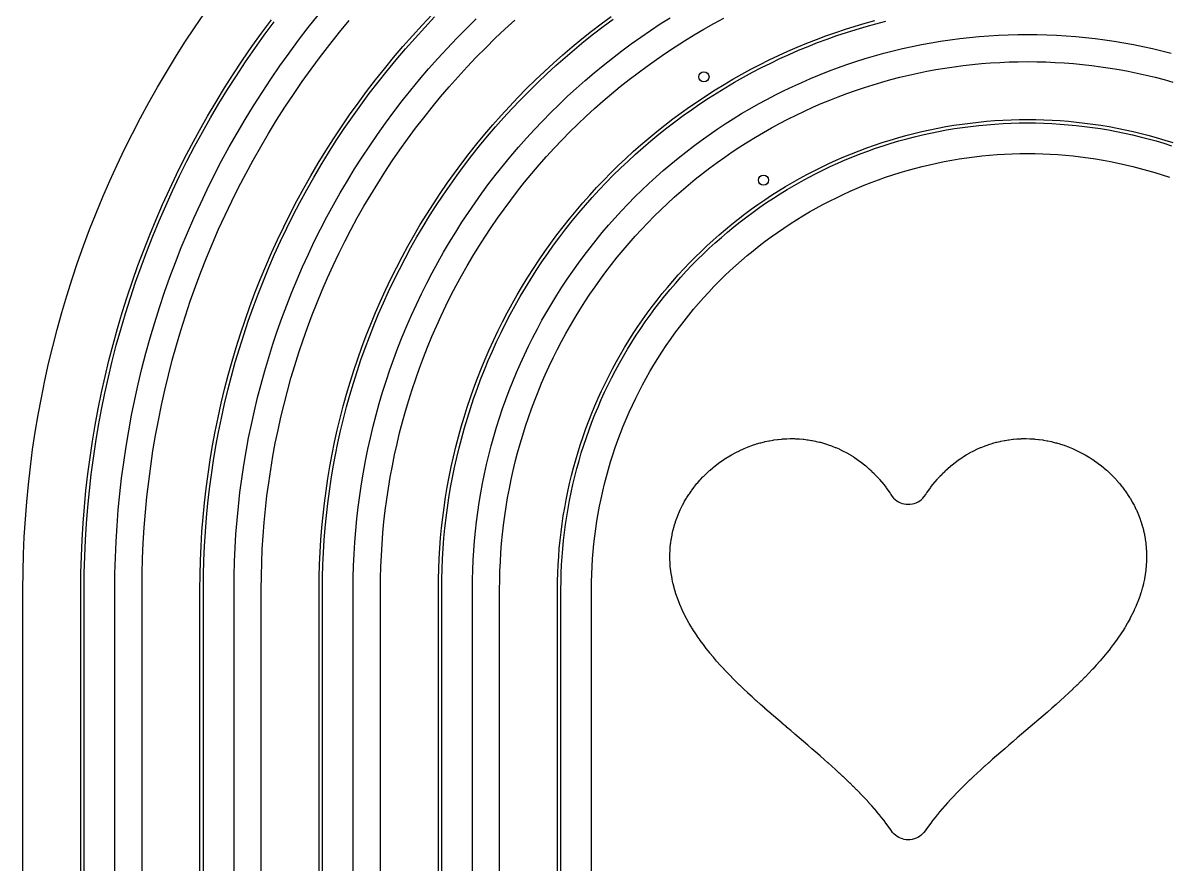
# Model space of a CAD drawing. Header units: metres. Extents: x 9 to 1211, y 9 to 2781.
# Drawn here: x 9 to 345, y 2405.3 to 2652.4 of the extents above; entities that cross this region are included whole.
import ezdxf

# ---------------------------------------------------------------- set-up
doc = ezdxf.new("R2010")
doc.units = ezdxf.units.M
for name, color, linetype in [('ACIKLIK', 5, 'Continuous'), ('ASKI_DELIK', 6, 'Continuous'), ('CAM_SABLON', 4, 'Continuous'), ('DIS_KENAR_V91_Z3', 1, 'Continuous'), ('LAMBA_T4_Z4', 3, 'Continuous')]:
    doc.layers.add(name, color=color, linetype=linetype)

msp = doc.modelspace()

# ---------------------------------------------------------------- linework, layer by layer
at = {"layer": 'ACIKLIK'}
for points in [[(36, 1696.12), (36, 2485.88), (36, 2485.88), (36.04, 2490.68), (36.16, 2495.35), (36.37, 2500.03), (36.65, 2504.69), (37.02, 2509.36), (37.47, 2514.01), (38, 2518.66), (38.61, 2523.3), (39.3, 2527.92), (40.07, 2532.54), (40.92, 2537.14), (41.86, 2541.72), (42.87, 2546.29), (43.96, 2550.83), (45.13, 2555.36), (46.38, 2559.87), (47.71, 2564.36), (49.12, 2568.82), (50.6, 2573.25), (52.16, 2577.66), (53.8, 2582.04), (55.52, 2586.39), (57.31, 2590.72), (59.17, 2595.01), (61.11, 2599.26), (63.12, 2603.48), (65.21, 2607.67), (67.37, 2611.82), (69.6, 2615.93), (71.91, 2620), (74.28, 2624.03), (76.72, 2628.02), (79.24, 2631.96), (81.82, 2635.86), (84.47, 2639.72), (87.18, 2643.53), (89.97, 2647.29), (92.81, 2651), (95.73, 2654.66)], [(71, 1696.12), (71, 2485.88), (71, 2485.88), (71.04, 2490.07), (71.14, 2494.13), (71.32, 2498.19), (71.57, 2502.25), (71.89, 2506.31), (72.28, 2510.36), (72.74, 2514.4), (73.27, 2518.43), (73.87, 2522.45), (74.54, 2526.46), (75.28, 2530.46), (76.09, 2534.44), (76.97, 2538.41), (77.92, 2542.37), (78.94, 2546.3), (80.03, 2550.22), (81.18, 2554.12), (82.4, 2558), (83.7, 2561.86), (85.05, 2565.69), (86.48, 2569.5), (87.97, 2573.28), (89.52, 2577.04), (91.14, 2580.77), (92.83, 2584.47), (94.58, 2588.14), (96.4, 2591.78), (98.27, 2595.39), (100.21, 2598.96), (102.22, 2602.5), (104.28, 2606), (106.41, 2609.47), (108.59, 2612.9), (110.84, 2616.29), (113.14, 2619.64), (115.5, 2622.95), (117.92, 2626.22), (120.39, 2629.45), (122.93, 2632.63), (125.51, 2635.77), (128.15, 2638.86), (130.85, 2641.91), (133.6, 2644.9), (136.39, 2647.85), (139.24, 2650.76), (142.15, 2653.61)], [(106, 1696.12), (106, 2485.88), (106, 2485.88), (106.03, 2489.46), (106.12, 2492.91), (106.27, 2496.36), (106.48, 2499.81), (106.75, 2503.26), (107.09, 2506.7), (107.48, 2510.13), (107.93, 2513.56), (108.44, 2516.97), (109.01, 2520.38), (109.64, 2523.78), (110.33, 2527.17), (111.08, 2530.54), (111.88, 2533.9), (112.75, 2537.25), (113.67, 2540.58), (114.65, 2543.89), (115.69, 2547.19), (116.79, 2550.46), (117.94, 2553.72), (119.15, 2556.96), (120.42, 2560.17), (121.74, 2563.36), (123.12, 2566.53), (124.55, 2569.68), (126.04, 2572.8), (127.58, 2575.89), (129.18, 2578.95), (130.83, 2581.99), (132.53, 2585), (134.28, 2587.98), (136.09, 2590.92), (137.94, 2593.84), (139.85, 2596.72), (141.81, 2599.57), (143.82, 2602.38), (145.87, 2605.16), (147.97, 2607.9), (150.13, 2610.6), (152.32, 2613.27), (154.57, 2615.9), (156.86, 2618.49), (159.19, 2621.03), (161.57, 2623.54), (163.99, 2626.01), (166.46, 2628.43), (168.97, 2630.81), (171.51, 2633.14), (174.1, 2635.43), (176.73, 2637.68), (179.4, 2639.87), (182.1, 2642.03), (184.84, 2644.13), (187.62, 2646.18), (190.43, 2648.19), (193.28, 2650.15), (196.16, 2652.06), (199.08, 2653.91)], [(141, 1696.12), (141, 2485.88), (141, 2485.88), (141.03, 2488.84), (141.1, 2491.69), (141.22, 2494.53), (141.4, 2497.37), (141.62, 2500.21), (141.89, 2503.04), (142.22, 2505.86), (142.59, 2508.69), (143.01, 2511.5), (143.48, 2514.3), (144, 2517.1), (144.56, 2519.89), (145.18, 2522.67), (145.84, 2525.43), (146.56, 2528.19), (147.32, 2530.93), (148.12, 2533.66), (148.98, 2536.37), (149.88, 2539.07), (150.83, 2541.75), (151.83, 2544.41), (152.87, 2547.06), (153.96, 2549.69), (155.09, 2552.3), (156.27, 2554.89), (157.5, 2557.45), (158.77, 2560), (160.08, 2562.52), (161.44, 2565.02), (162.84, 2567.5), (164.28, 2569.95), (165.77, 2572.38), (167.3, 2574.78), (168.87, 2577.15), (170.48, 2579.49), (172.13, 2581.81), (173.82, 2584.1), (175.56, 2586.35), (177.33, 2588.58), (179.14, 2590.77), (180.98, 2592.94), (182.87, 2595.07), (184.79, 2597.17), (186.75, 2599.23), (188.74, 2601.26), (190.77, 2603.25), (192.83, 2605.21), (194.93, 2607.13), (197.06, 2609.02), (199.23, 2610.86), (201.42, 2612.67), (203.65, 2614.44), (205.9, 2616.18), (208.19, 2617.87), (210.51, 2619.52), (212.85, 2621.13), (215.22, 2622.7), (217.62, 2624.23), (220.05, 2625.72), (222.5, 2627.16), (224.98, 2628.56), (227.48, 2629.92), (230, 2631.23), (232.55, 2632.5), (235.11, 2633.73), (237.7, 2634.91), (240.31, 2636.04), (242.94, 2637.13), (245.59, 2638.17), (248.25, 2639.17), (250.93, 2640.12), (253.63, 2641.02), (256.34, 2641.88), (259.07, 2642.68), (261.81, 2643.44), (264.57, 2644.16), (267.33, 2644.82), (270.11, 2645.44), (272.9, 2646), (275.7, 2646.52), (278.5, 2646.99), (281.31, 2647.41), (284.14, 2647.78), (286.96, 2648.11), (289.79, 2648.38), (292.63, 2648.6), (295.47, 2648.78), (298.31, 2648.9), (301.16, 2648.97), (304, 2649), (306.84, 2648.97), (309.69, 2648.9), (312.53, 2648.78), (315.37, 2648.6), (318.21, 2648.38), (321.04, 2648.11), (323.86, 2647.78), (326.69, 2647.41), (329.5, 2646.99), (332.3, 2646.52), (335.1, 2646), (337.89, 2645.44), (340.67, 2644.82), (343.43, 2644.16), (346.19, 2643.44)], [(176, 1696.12), (176, 2485.88), (176, 2485.88), (176.02, 2488.23), (176.08, 2490.47), (176.18, 2492.7), (176.31, 2494.93), (176.49, 2497.16), (176.7, 2499.38), (176.96, 2501.6), (177.25, 2503.81), (177.58, 2506.02), (177.95, 2508.23), (178.35, 2510.42), (178.8, 2512.61), (179.28, 2514.79), (179.8, 2516.97), (180.36, 2519.13), (180.96, 2521.28), (181.59, 2523.42), (182.27, 2525.55), (182.97, 2527.67), (183.72, 2529.78), (184.5, 2531.87), (185.32, 2533.95), (186.18, 2536.01), (187.07, 2538.06), (187.99, 2540.09), (188.96, 2542.11), (189.95, 2544.11), (190.98, 2546.09), (192.05, 2548.06), (193.15, 2550), (194.28, 2551.92), (195.45, 2553.83), (196.65, 2555.71), (197.88, 2557.58), (199.15, 2559.42), (200.45, 2561.24), (201.78, 2563.03), (203.14, 2564.8), (204.53, 2566.55), (205.95, 2568.28), (207.4, 2569.97), (208.88, 2571.65), (210.39, 2573.3), (211.93, 2574.92), (213.49, 2576.51), (215.08, 2578.07), (216.7, 2579.61), (218.35, 2581.12), (220.03, 2582.6), (221.72, 2584.05), (223.45, 2585.47), (225.2, 2586.86), (226.97, 2588.22), (228.76, 2589.55), (230.58, 2590.85), (232.42, 2592.12), (234.29, 2593.35), (236.17, 2594.55), (238.08, 2595.72), (240, 2596.85), (241.94, 2597.95), (243.91, 2599.02), (245.89, 2600.05), (247.89, 2601.04), (249.91, 2602.01), (251.94, 2602.93), (253.99, 2603.82), (256.05, 2604.68), (258.13, 2605.5), (260.22, 2606.28), (262.33, 2607.03), (264.45, 2607.73), (266.58, 2608.41), (268.72, 2609.04), (270.87, 2609.64), (273.03, 2610.2), (275.21, 2610.72), (277.39, 2611.2), (279.58, 2611.65), (281.77, 2612.05), (283.98, 2612.42), (286.19, 2612.75), (288.4, 2613.04), (290.62, 2613.3), (292.84, 2613.51), (295.07, 2613.69), (297.3, 2613.82), (299.53, 2613.92), (301.77, 2613.98), (304, 2614), (306.23, 2613.98), (308.47, 2613.92), (310.7, 2613.82), (312.93, 2613.69), (315.16, 2613.51), (317.38, 2613.3), (319.6, 2613.04), (321.81, 2612.75), (324.02, 2612.42), (326.23, 2612.05), (328.42, 2611.65), (330.61, 2611.2), (332.79, 2610.72), (334.97, 2610.2), (337.13, 2609.64), (339.28, 2609.04), (341.42, 2608.41), (343.55, 2607.73), (345.67, 2607.03)]]:
    msp.add_lwpolyline(points, dxfattribs=at)
at = {"layer": 'ASKI_DELIK'}
for centre in [(209, 2636.52), (226.5, 2606.17)]:
    msp.add_circle(centre, 1.5, dxfattribs=at)
at = {"layer": 'CAM_SABLON'}
for points in [[(27, 1696.08), (27, 2485.92), (27, 2485.92), (27.04, 2490.83), (27.17, 2495.67), (27.38, 2500.5), (27.68, 2505.32), (28.05, 2510.14), (28.52, 2514.95), (29.07, 2519.76), (29.7, 2524.55), (30.41, 2529.33), (31.21, 2534.1), (32.09, 2538.85), (33.05, 2543.59), (34.1, 2548.31), (35.23, 2553.01), (36.44, 2557.69), (37.73, 2562.35), (39.1, 2566.99), (40.56, 2571.6), (42.09, 2576.18), (43.71, 2580.74), (45.4, 2585.27), (47.17, 2589.77), (49.02, 2594.23), (50.95, 2598.67), (52.95, 2603.06), (55.03, 2607.43), (57.19, 2611.76), (59.42, 2616.04), (61.73, 2620.29), (64.11, 2624.5), (66.57, 2628.67), (69.09, 2632.79), (71.69, 2636.86), (74.36, 2640.9), (77.1, 2644.88), (79.9, 2648.82), (82.78, 2652.7)], [(62, 1696.08), (62, 2485.92), (62, 2485.92), (62.04, 2490.22), (62.15, 2494.45), (62.33, 2498.67), (62.59, 2502.88), (62.92, 2507.09), (63.33, 2511.3), (63.8, 2515.49), (64.36, 2519.68), (64.98, 2523.86), (65.68, 2528.02), (66.45, 2532.18), (67.29, 2536.31), (68.2, 2540.44), (69.19, 2544.54), (70.25, 2548.63), (71.38, 2552.7), (72.57, 2556.75), (73.84, 2560.78), (75.19, 2564.79), (76.6, 2568.77), (78.07, 2572.72), (79.62, 2576.65), (81.24, 2580.56), (82.92, 2584.43), (84.67, 2588.27), (86.49, 2592.09), (88.38, 2595.87), (90.33, 2599.61), (92.34, 2603.32), (94.42, 2607), (96.57, 2610.64), (98.77, 2614.24), (101.04, 2617.8), (103.37, 2621.32), (105.77, 2624.81), (108.22, 2628.24), (110.73, 2631.64), (113.3, 2634.99), (115.93, 2638.3), (118.62, 2641.55), (121.36, 2644.77), (124.16, 2647.93), (127.01, 2651.04), (129.92, 2654.11)], [(97, 1696.08), (97, 2485.92), (97, 2485.92), (97.03, 2489.61), (97.13, 2493.22), (97.28, 2496.83), (97.5, 2500.44), (97.79, 2504.04), (98.13, 2507.64), (98.54, 2511.23), (99.02, 2514.81), (99.55, 2518.38), (100.15, 2521.95), (100.8, 2525.5), (101.52, 2529.04), (102.31, 2532.56), (103.15, 2536.08), (104.05, 2539.58), (105.02, 2543.06), (106.05, 2546.52), (107.13, 2549.97), (108.28, 2553.39), (109.48, 2556.8), (110.75, 2560.18), (112.07, 2563.54), (113.46, 2566.88), (114.9, 2570.19), (116.39, 2573.48), (117.95, 2576.74), (119.56, 2579.98), (121.23, 2583.18), (122.95, 2586.36), (124.73, 2589.5), (126.57, 2592.61), (128.45, 2595.69), (130.4, 2598.74), (132.39, 2601.75), (134.44, 2604.73), (136.53, 2607.67), (138.68, 2610.58), (140.88, 2613.44), (143.13, 2616.27), (145.43, 2619.06), (147.78, 2621.8), (150.17, 2624.51), (152.61, 2627.17), (155.1, 2629.79), (157.63, 2632.37), (160.21, 2634.9), (162.83, 2637.39), (165.49, 2639.83), (168.2, 2642.22), (170.94, 2644.57), (173.73, 2646.87), (176.56, 2649.12), (179.42, 2651.32), (182.33, 2653.47)], [(132, 1696.08), (132, 2485.92), (132, 2485.92), (132.03, 2489), (132.11, 2492), (132.24, 2495), (132.42, 2498), (132.66, 2500.99), (132.94, 2503.98), (133.28, 2506.96), (133.67, 2509.94), (134.12, 2512.91), (134.61, 2515.87), (135.16, 2518.82), (135.76, 2521.76), (136.41, 2524.69), (137.11, 2527.61), (137.86, 2530.52), (138.66, 2533.41), (139.52, 2536.29), (140.42, 2539.15), (141.37, 2542), (142.37, 2544.83), (143.42, 2547.64), (144.53, 2550.43), (145.67, 2553.21), (146.87, 2555.96), (148.12, 2558.69), (149.41, 2561.4), (150.75, 2564.09), (152.13, 2566.75), (153.57, 2569.39), (155.04, 2572), (156.57, 2574.59), (158.14, 2577.15), (159.75, 2579.68), (161.41, 2582.18), (163.11, 2584.65), (164.85, 2587.1), (166.64, 2589.51), (168.46, 2591.89), (170.33, 2594.24), (172.24, 2596.56), (174.19, 2598.84), (176.18, 2601.09), (178.21, 2603.3), (180.27, 2605.48), (182.38, 2607.62), (184.52, 2609.73), (186.7, 2611.79), (188.91, 2613.82), (191.16, 2615.81), (193.44, 2617.76), (195.76, 2619.67), (198.11, 2621.54), (200.49, 2623.36), (202.9, 2625.15), (205.35, 2626.89), (207.82, 2628.59), (210.32, 2630.25), (212.85, 2631.86), (215.41, 2633.43), (218, 2634.96), (220.61, 2636.43), (223.25, 2637.87), (225.91, 2639.25), (228.6, 2640.59), (231.31, 2641.88), (234.04, 2643.13), (236.79, 2644.33), (239.57, 2645.47), (242.36, 2646.58), (245.17, 2647.63), (248, 2648.63), (250.85, 2649.58), (253.71, 2650.48), (256.59, 2651.34), (259.48, 2652.14), (262.39, 2652.89)], [(167, 1696.08), (167, 2485.92), (167, 2485.92), (167.02, 2488.39), (167.08, 2490.78), (167.19, 2493.17), (167.33, 2495.56), (167.52, 2497.94), (167.75, 2500.32), (168.02, 2502.7), (168.33, 2505.07), (168.69, 2507.43), (169.08, 2509.79), (169.52, 2512.14), (169.99, 2514.48), (170.51, 2516.82), (171.07, 2519.14), (171.67, 2521.46), (172.31, 2523.76), (172.99, 2526.05), (173.71, 2528.34), (174.46, 2530.6), (175.26, 2532.86), (176.1, 2535.1), (176.98, 2537.32), (177.89, 2539.53), (178.84, 2541.72), (179.84, 2543.9), (180.87, 2546.06), (181.93, 2548.2), (183.04, 2550.32), (184.18, 2552.42), (185.36, 2554.5), (186.57, 2556.56), (187.82, 2558.6), (189.1, 2560.62), (190.42, 2562.61), (191.78, 2564.58), (193.17, 2566.53), (194.59, 2568.45), (196.04, 2570.35), (197.53, 2572.22), (199.05, 2574.06), (200.61, 2575.88), (202.19, 2577.67), (203.81, 2579.43), (205.45, 2581.17), (207.13, 2582.87), (208.83, 2584.55), (210.57, 2586.19), (212.33, 2587.81), (214.12, 2589.39), (215.94, 2590.95), (217.78, 2592.47), (219.65, 2593.96), (221.55, 2595.41), (223.47, 2596.83), (225.42, 2598.22), (227.39, 2599.58), (229.38, 2600.9), (231.4, 2602.18), (233.44, 2603.43), (235.5, 2604.64), (237.58, 2605.82), (239.68, 2606.96), (241.8, 2608.07), (243.94, 2609.13), (246.1, 2610.16), (248.28, 2611.16), (250.47, 2612.11), (252.68, 2613.02), (254.9, 2613.9), (257.14, 2614.74), (259.4, 2615.54), (261.66, 2616.29), (263.95, 2617.01), (266.24, 2617.69), (268.54, 2618.33), (270.86, 2618.93), (273.18, 2619.49), (275.52, 2620.01), (277.86, 2620.48), (280.21, 2620.92), (282.57, 2621.31), (284.93, 2621.67), (287.3, 2621.98), (289.68, 2622.25), (292.06, 2622.48), (294.44, 2622.67), (296.83, 2622.81), (299.22, 2622.92), (301.61, 2622.98), (304, 2623), (306.39, 2622.98), (308.78, 2622.92), (311.17, 2622.81), (313.56, 2622.67), (315.94, 2622.48), (318.32, 2622.25), (320.7, 2621.98), (323.07, 2621.67), (325.43, 2621.31), (327.79, 2620.92), (330.14, 2620.48), (332.48, 2620.01), (334.82, 2619.49), (337.14, 2618.93), (339.46, 2618.33), (341.76, 2617.69), (344.05, 2617.01), (346.34, 2616.29)]]:
    msp.add_lwpolyline(points, dxfattribs=at)
at = {"layer": 'DIS_KENAR_V91_Z3'}
for points in [[(9, 1696), (9, 2486), (9, 2486), (9.04, 2491.15), (9.18, 2496.3), (9.4, 2501.44), (9.72, 2506.58), (10.12, 2511.71), (10.62, 2516.84), (11.2, 2521.95), (11.87, 2527.06), (12.63, 2532.15), (13.48, 2537.23), (14.42, 2542.29), (15.45, 2547.33), (16.56, 2552.36), (17.76, 2557.37), (19.05, 2562.35), (20.43, 2567.31), (21.89, 2572.25), (23.44, 2577.16), (25.07, 2582.04), (26.79, 2586.9), (28.59, 2591.72), (30.48, 2596.51), (32.45, 2601.27), (34.5, 2605.99), (36.64, 2610.67), (38.86, 2615.32), (41.15, 2619.93), (43.53, 2624.49), (45.99, 2629.02), (48.52, 2633.5), (51.14, 2637.94), (53.83, 2642.33), (56.59, 2646.67), (59.43, 2650.96), (62.35, 2655.21)], [(44, 1696), (44, 2486), (44, 2486), (44.04, 2490.54), (44.16, 2495.07), (44.36, 2499.61), (44.63, 2504.14), (44.99, 2508.66), (45.42, 2513.18), (45.94, 2517.69), (46.53, 2522.19), (47.2, 2526.67), (47.95, 2531.15), (48.78, 2535.61), (49.68, 2540.06), (50.66, 2544.49), (51.72, 2548.9), (52.86, 2553.29), (54.07, 2557.67), (55.36, 2562.02), (56.73, 2566.34), (58.17, 2570.65), (59.68, 2574.93), (61.27, 2579.18), (62.93, 2583.4), (64.67, 2587.59), (66.48, 2591.75), (68.36, 2595.88), (70.31, 2599.98), (72.34, 2604.04), (74.43, 2608.06), (76.6, 2612.05), (78.83, 2616), (81.14, 2619.91), (83.51, 2623.78), (85.95, 2627.61), (88.45, 2631.39), (91.02, 2635.13), (93.66, 2638.82), (96.35, 2642.47), (99.12, 2646.07), (101.94, 2649.62), (104.83, 2653.12)], [(79, 1696), (79, 2486), (79, 2486), (79.03, 2489.93), (79.14, 2493.85), (79.31, 2497.78), (79.55, 2501.7), (79.86, 2505.61), (80.23, 2509.52), (80.68, 2513.42), (81.19, 2517.31), (81.77, 2521.2), (82.42, 2525.07), (83.13, 2528.93), (83.92, 2532.78), (84.77, 2536.61), (85.68, 2540.43), (86.67, 2544.23), (87.72, 2548.02), (88.83, 2551.78), (90.01, 2555.53), (91.26, 2559.25), (92.57, 2562.95), (93.94, 2566.63), (95.38, 2570.29), (96.89, 2573.91), (98.45, 2577.52), (100.08, 2581.09), (101.77, 2584.63), (103.52, 2588.15), (105.34, 2591.63), (107.21, 2595.08), (109.14, 2598.5), (111.14, 2601.88), (113.19, 2605.23), (115.3, 2608.54), (117.47, 2611.82), (119.69, 2615.05), (121.97, 2618.25), (124.31, 2621.41), (126.7, 2624.52), (129.14, 2627.6), (131.64, 2630.63), (134.19, 2633.61), (136.79, 2636.55), (139.45, 2639.45), (142.15, 2642.3), (144.9, 2645.1), (147.7, 2647.85), (150.55, 2650.55), (153.45, 2653.21)], [(114, 1696), (114, 2486), (114, 2486), (114.03, 2489.32), (114.12, 2492.63), (114.26, 2495.94), (114.46, 2499.25), (114.72, 2502.56), (115.04, 2505.86), (115.42, 2509.16), (115.85, 2512.44), (116.34, 2515.72), (116.89, 2518.99), (117.49, 2522.25), (118.15, 2525.5), (118.87, 2528.74), (119.64, 2531.97), (120.47, 2535.18), (121.36, 2538.37), (122.3, 2541.55), (123.3, 2544.71), (124.35, 2547.86), (125.46, 2550.98), (126.62, 2554.09), (127.84, 2557.18), (129.1, 2560.24), (130.43, 2563.28), (131.8, 2566.3), (133.23, 2569.29), (134.71, 2572.26), (136.24, 2575.2), (137.82, 2578.11), (139.46, 2581), (141.14, 2583.86), (142.87, 2586.68), (144.65, 2589.48), (146.48, 2592.25), (148.36, 2594.98), (150.29, 2597.68), (152.26, 2600.34), (154.28, 2602.98), (156.34, 2605.57), (158.45, 2608.13), (160.61, 2610.65), (162.8, 2613.13), (165.04, 2615.58), (167.33, 2617.99), (169.65, 2620.35), (172.01, 2622.67), (174.42, 2624.96), (176.87, 2627.2), (179.35, 2629.39), (181.87, 2631.55), (184.43, 2633.66), (187.02, 2635.72), (189.66, 2637.74), (192.32, 2639.71), (195.02, 2641.64), (197.75, 2643.52), (200.52, 2645.35), (203.32, 2647.13), (206.14, 2648.86), (209, 2650.54), (211.89, 2652.18), (214.8, 2653.76)], [(149, 1696), (149, 2486), (149, 2486), (149.02, 2488.71), (149.09, 2491.41), (149.21, 2494.11), (149.38, 2496.81), (149.59, 2499.51), (149.85, 2502.2), (150.16, 2504.89), (150.51, 2507.57), (150.91, 2510.25), (151.35, 2512.92), (151.85, 2515.58), (152.39, 2518.23), (152.97, 2520.87), (153.6, 2523.5), (154.28, 2526.12), (155, 2528.72), (155.77, 2531.32), (156.59, 2533.9), (157.44, 2536.46), (158.35, 2539.01), (159.3, 2541.55), (160.29, 2544.06), (161.32, 2546.56), (162.4, 2549.04), (163.52, 2551.51), (164.69, 2553.95), (165.89, 2556.37), (167.14, 2558.77), (168.43, 2561.15), (169.77, 2563.5), (171.14, 2565.83), (172.55, 2568.14), (174.01, 2570.42), (175.5, 2572.67), (177.03, 2574.9), (178.6, 2577.11), (180.21, 2579.28), (181.86, 2581.43), (183.54, 2583.54), (185.26, 2585.63), (187.02, 2587.69), (188.81, 2589.72), (190.64, 2591.71), (192.5, 2593.67), (194.4, 2595.6), (196.33, 2597.5), (198.29, 2599.36), (200.28, 2601.19), (202.31, 2602.98), (204.37, 2604.74), (206.46, 2606.46), (208.57, 2608.14), (210.72, 2609.79), (212.89, 2611.4), (215.1, 2612.97), (217.33, 2614.5), (219.58, 2615.99), (221.86, 2617.45), (224.17, 2618.86), (226.5, 2620.23), (228.85, 2621.57), (231.23, 2622.86), (233.63, 2624.11), (236.05, 2625.31), (238.49, 2626.48), (240.96, 2627.6), (243.44, 2628.68), (245.94, 2629.71), (248.45, 2630.7), (250.99, 2631.65), (253.54, 2632.56), (256.1, 2633.41), (258.68, 2634.23), (261.28, 2635), (263.88, 2635.72), (266.5, 2636.4), (269.13, 2637.03), (271.77, 2637.61), (274.42, 2638.15), (277.08, 2638.65), (279.75, 2639.09), (282.43, 2639.49), (285.11, 2639.84), (287.8, 2640.15), (290.49, 2640.41), (293.19, 2640.62), (295.89, 2640.79), (298.59, 2640.91), (301.29, 2640.98), (304, 2641), (306.71, 2640.98), (309.41, 2640.91), (312.11, 2640.79), (314.81, 2640.62), (317.51, 2640.41), (320.2, 2640.15), (322.89, 2639.84), (325.57, 2639.49), (328.25, 2639.09), (330.92, 2638.65), (333.58, 2638.15), (336.23, 2637.61), (338.87, 2637.03), (341.5, 2636.4), (344.12, 2635.72), (346.72, 2635)]]:
    msp.add_lwpolyline(points, dxfattribs=at)
msp.add_lwpolyline([(209.76, 2468.52), (209.68, 2468.62), (208.82, 2469.75), (208.75, 2469.85), (207.92, 2470.98), (207.84, 2471.09), (207.05, 2472.22), (206.97, 2472.34), (206.22, 2473.47), (206.14, 2473.6), (205.43, 2474.73), (205.35, 2474.86), (204.69, 2475.99), (204.6, 2476.14), (203.98, 2477.27), (203.9, 2477.42), (203.31, 2478.54), (203.23, 2478.7), (202.69, 2479.83), (202.62, 2479.99), (202.12, 2481.12), (202.04, 2481.29), (201.59, 2482.41), (201.52, 2482.59), (201.11, 2483.71), (201.04, 2483.9), (200.68, 2485.01), (200.61, 2485.21), (200.29, 2486.32), (200.23, 2486.52), (199.95, 2487.63), (199.9, 2487.84), (199.67, 2488.94), (199.63, 2489.16), (199.43, 2490.25), (199.4, 2490.47), (199.25, 2491.56), (199.22, 2491.79), (199.12, 2492.87), (199.1, 2493.1), (199.03, 2494.18), (199.02, 2494.42), (199, 2495.49), (199, 2495.72), (199.02, 2496.79), (199.03, 2497.03), (199.1, 2498.09), (199.12, 2498.33), (199.22, 2499.38), (199.25, 2499.62), (199.4, 2500.66), (199.44, 2500.9), (199.62, 2501.94), (199.67, 2502.17), (199.9, 2503.2), (199.96, 2503.43), (200.23, 2504.46), (200.3, 2504.68), (200.61, 2505.7), (200.68, 2505.92), (201.04, 2506.92), (201.12, 2507.14), (201.51, 2508.13), (201.6, 2508.35), (202.03, 2509.32), (202.13, 2509.53), (202.6, 2510.5), (202.71, 2510.7), (203.22, 2511.65), (203.33, 2511.85), (203.88, 2512.78), (204, 2512.97), (204.58, 2513.89), (204.71, 2514.08), (205.33, 2514.97), (205.46, 2515.15), (206.12, 2516.03), (206.25, 2516.2), (206.94, 2517.06), (207.08, 2517.23), (207.81, 2518.06), (207.95, 2518.22), (208.71, 2519.03), (208.86, 2519.18), (209.65, 2519.96), (209.8, 2520.11), (210.62, 2520.87), (210.78, 2521.01), (211.62, 2521.73), (211.78, 2521.87), (212.65, 2522.57), (212.82, 2522.7), (213.71, 2523.36), (213.89, 2523.48), (214.8, 2524.12), (214.98, 2524.23), (215.92, 2524.83), (216.1, 2524.94), (217.05, 2525.51), (217.24, 2525.61), (218.21, 2526.14), (218.4, 2526.24), (219.39, 2526.73), (219.58, 2526.82), (220.58, 2527.28), (220.78, 2527.36), (221.8, 2527.78), (222, 2527.86), (223.02, 2528.24), (223.22, 2528.31), (224.26, 2528.65), (224.46, 2528.72), (225.5, 2529.02), (225.72, 2529.08), (226.76, 2529.34), (226.97, 2529.39), (228.02, 2529.61), (228.24, 2529.65), (229.29, 2529.84), (229.5, 2529.87), (230.56, 2530.01), (230.78, 2530.04), (231.82, 2530.15), (232.05, 2530.16), (233.09, 2530.23), (233.31, 2530.24), (234.36, 2530.27), (234.58, 2530.27), (235.61, 2530.26), (235.84, 2530.25), (236.87, 2530.2), (237.09, 2530.18), (238.11, 2530.1), (238.33, 2530.07), (239.35, 2529.95), (239.57, 2529.92), (240.57, 2529.75), (240.79, 2529.71), (241.78, 2529.52), (241.99, 2529.47), (242.97, 2529.24), (243.18, 2529.18), (244.15, 2528.91), (244.36, 2528.85), (245.3, 2528.55), (245.51, 2528.48), (246.44, 2528.15), (246.65, 2528.07), (247.56, 2527.7), (247.76, 2527.62), (248.66, 2527.23), (248.85, 2527.14), (249.73, 2526.71), (249.92, 2526.62), (250.78, 2526.16), (250.96, 2526.06), (251.8, 2525.58), (251.98, 2525.48), (252.8, 2524.97), (252.97, 2524.86), (253.77, 2524.33), (253.93, 2524.21), (254.71, 2523.66), (254.86, 2523.54), (255.62, 2522.97), (255.77, 2522.85), (256.5, 2522.25), (256.64, 2522.13), (257.35, 2521.51), (257.48, 2521.39), (258.16, 2520.76), (258.3, 2520.63), (258.95, 2519.99), (259.08, 2519.86), (259.71, 2519.2), (259.83, 2519.08), (260.43, 2518.41), (260.54, 2518.28), (261.12, 2517.6), (261.23, 2517.47), (261.78, 2516.79), (261.88, 2516.66), (262.4, 2515.97), (262.5, 2515.84), (262.99, 2515.15), (263.08, 2515.02), (263.55, 2514.33), (263.64, 2514.2), (263.87, 2513.84), (264.31, 2513.23), (264.7, 2512.78), (265.14, 2512.37), (265.62, 2512.01), (266.13, 2511.7), (266.67, 2511.44), (267.23, 2511.23), (267.81, 2511.09), (268.4, 2511), (269, 2510.97), (269.6, 2511), (270.19, 2511.09), (270.77, 2511.23), (271.33, 2511.44), (271.87, 2511.7), (272.38, 2512.01), (272.86, 2512.37), (273.3, 2512.78), (273.69, 2513.23), (274.13, 2513.84), (274.36, 2514.2), (274.45, 2514.33), (274.92, 2515.02), (275.01, 2515.15), (275.5, 2515.84), (275.6, 2515.97), (276.12, 2516.66), (276.22, 2516.79), (276.77, 2517.47), (276.88, 2517.6), (277.46, 2518.28), (277.57, 2518.41), (278.17, 2519.08), (278.29, 2519.2), (278.92, 2519.86), (279.05, 2519.99), (279.7, 2520.63), (279.84, 2520.76), (280.52, 2521.39), (280.65, 2521.51), (281.36, 2522.13), (281.5, 2522.25), (282.23, 2522.85), (282.38, 2522.97), (283.14, 2523.54), (283.29, 2523.66), (284.07, 2524.21), (284.23, 2524.33), (285.03, 2524.86), (285.2, 2524.97), (286.02, 2525.48), (286.2, 2525.58), (287.04, 2526.06), (287.22, 2526.16), (288.08, 2526.62), (288.27, 2526.71), (289.15, 2527.14), (289.34, 2527.23), (290.24, 2527.62), (290.44, 2527.7), (291.35, 2528.07), (291.56, 2528.15), (292.49, 2528.48), (292.7, 2528.55), (293.64, 2528.85), (293.85, 2528.91), (294.82, 2529.18), (295.03, 2529.24), (296.01, 2529.47), (296.22, 2529.52), (297.21, 2529.71), (297.43, 2529.75), (298.43, 2529.92), (298.65, 2529.95), (299.67, 2530.07), (299.89, 2530.1), (300.91, 2530.18), (301.13, 2530.2), (302.16, 2530.25), (302.39, 2530.26), (303.42, 2530.27), (303.64, 2530.27), (304.69, 2530.24), (304.91, 2530.23), (305.95, 2530.16), (306.18, 2530.15), (307.23, 2530.04), (307.44, 2530.01), (308.5, 2529.87), (308.71, 2529.84), (309.76, 2529.65), (309.98, 2529.61), (311.03, 2529.39), (311.24, 2529.34), (312.28, 2529.08), (312.5, 2529.02), (313.54, 2528.72), (313.74, 2528.65), (314.78, 2528.31), (314.98, 2528.24), (316, 2527.86), (316.2, 2527.78), (317.22, 2527.36), (317.42, 2527.28), (318.42, 2526.82), (318.61, 2526.73), (319.6, 2526.24), (319.79, 2526.14), (320.76, 2525.61), (320.95, 2525.51), (321.9, 2524.94), (322.08, 2524.83), (323.02, 2524.23), (323.2, 2524.12), (324.11, 2523.48), (324.29, 2523.36), (325.18, 2522.7), (325.35, 2522.57), (326.22, 2521.87), (326.38, 2521.73), (327.22, 2521.01), (327.38, 2520.87), (328.2, 2520.11), (328.35, 2519.96), (329.14, 2519.18), (329.29, 2519.03), (330.05, 2518.22), (330.19, 2518.06), (330.92, 2517.23), (331.06, 2517.06), (331.75, 2516.2), (331.88, 2516.03), (332.54, 2515.15), (332.67, 2514.97), (333.29, 2514.08), (333.42, 2513.89), (334, 2512.97), (334.12, 2512.78), (334.67, 2511.85), (334.78, 2511.65), (335.29, 2510.7), (335.4, 2510.5), (335.87, 2509.53), (335.97, 2509.32), (336.4, 2508.35), (336.49, 2508.13), (336.88, 2507.14), (336.96, 2506.92), (337.32, 2505.92), (337.39, 2505.7), (337.7, 2504.68), (337.77, 2504.46), (338.04, 2503.43), (338.1, 2503.2), (338.33, 2502.17), (338.38, 2501.94), (338.56, 2500.9), (338.6, 2500.66), (338.75, 2499.62), (338.78, 2499.38), (338.88, 2498.33), (338.9, 2498.09), (338.97, 2497.03), (338.98, 2496.79), (339, 2495.72), (339, 2495.49), (338.98, 2494.42), (338.97, 2494.18), (338.9, 2493.1), (338.88, 2492.87), (338.78, 2491.79), (338.75, 2491.56), (338.6, 2490.47), (338.57, 2490.25), (338.37, 2489.16), (338.33, 2488.94), (338.1, 2487.84), (338.05, 2487.63), (337.77, 2486.52), (337.71, 2486.32), (337.39, 2485.21), (337.32, 2485.01), (336.96, 2483.9), (336.89, 2483.71), (336.48, 2482.59), (336.41, 2482.41), (335.96, 2481.29), (335.88, 2481.12), (335.38, 2479.99), (335.31, 2479.83), (334.77, 2478.7), (334.69, 2478.54), (334.1, 2477.42), (334.02, 2477.27), (333.4, 2476.14), (333.31, 2475.99), (332.65, 2474.86), (332.57, 2474.73), (331.86, 2473.6), (331.78, 2473.47), (331.03, 2472.34), (330.95, 2472.22), (330.16, 2471.09), (330.08, 2470.98), (329.25, 2469.85), (329.18, 2469.75), (328.31, 2468.61), (328.24, 2468.52), (327.37, 2467.43), (327.3, 2467.34), (326.37, 2466.21), (326.3, 2466.13), (325.33, 2465), (325.26, 2464.92), (324.26, 2463.79), (324.2, 2463.72), (323.17, 2462.6), (323.11, 2462.53), (322.05, 2461.41), (321.99, 2461.35), (320.91, 2460.23), (320.85, 2460.18), (319.74, 2459.06), (319.69, 2459.01), (318.56, 2457.9), (318.51, 2457.85), (317.36, 2456.74), (317.32, 2456.7), (316.14, 2455.59), (316.1, 2455.56), (314.91, 2454.45), (314.88, 2454.42), (313.67, 2453.32), (313.64, 2453.29), (312.42, 2452.19), (312.39, 2452.17), (311.16, 2451.07), (311.13, 2451.05), (309.89, 2449.96), (309.87, 2449.94), (308.62, 2448.85), (308.6, 2448.84), (307.35, 2447.75), (307.33, 2447.74), (306.08, 2446.66), (306.07, 2446.65), (304.8, 2445.57), (304.8, 2445.57), (303.54, 2444.49), (302.27, 2443.42), (301.02, 2442.35), (299.78, 2441.3), (298.55, 2440.24), (297.34, 2439.2), (296.13, 2438.16), (294.94, 2437.12), (293.77, 2436.1), (292.61, 2435.07), (292.57, 2435.04), (291.47, 2434.05), (291.43, 2434.02), (290.36, 2433.04), (290.32, 2433), (289.27, 2432.04), (289.22, 2432), (288.2, 2431.05), (288.15, 2431), (287.16, 2430.06), (287.1, 2430.01), (286.14, 2429.08), (286.08, 2429.03), (285.15, 2428.11), (285.09, 2428.05), (284.18, 2427.15), (284.12, 2427.09), (283.25, 2426.2), (283.18, 2426.13), (282.34, 2425.26), (282.27, 2425.19), (281.47, 2424.33), (281.4, 2424.25), (280.62, 2423.41), (280.55, 2423.33), (279.81, 2422.51), (279.73, 2422.42), (279.02, 2421.61), (278.95, 2421.52), (278.27, 2420.73), (278.19, 2420.63), (277.55, 2419.86), (277.47, 2419.76), (276.87, 2419.01), (276.79, 2418.9), (276.21, 2418.17), (276.13, 2418.06), (275.59, 2417.35), (275.51, 2417.24), (275, 2416.54), (274.92, 2416.43), (274.45, 2415.76), (274.36, 2415.63), (273.96, 2415.04), (273.61, 2414.58), (273.21, 2414.15), (272.78, 2413.76), (272.31, 2413.41), (271.81, 2413.12), (271.28, 2412.87), (270.73, 2412.67), (270.16, 2412.53), (269.58, 2412.45), (269, 2412.42), (268.42, 2412.45), (267.84, 2412.53), (267.27, 2412.67), (266.72, 2412.87), (266.19, 2413.12), (265.69, 2413.41), (265.22, 2413.76), (264.79, 2414.15), (264.39, 2414.58), (264.04, 2415.04), (263.64, 2415.63), (263.55, 2415.76), (263.08, 2416.43), (263, 2416.54), (262.49, 2417.24), (262.41, 2417.35), (261.87, 2418.06), (261.79, 2418.17), (261.21, 2418.9), (261.13, 2419.01), (260.53, 2419.76), (260.45, 2419.86), (259.81, 2420.63), (259.73, 2420.73), (259.05, 2421.52), (258.98, 2421.61), (258.27, 2422.42), (258.19, 2422.51), (257.45, 2423.33), (257.38, 2423.41), (256.6, 2424.25), (256.53, 2424.33), (255.73, 2425.19), (255.66, 2425.26), (254.82, 2426.13), (254.75, 2426.2), (253.88, 2427.09), (253.82, 2427.15), (252.91, 2428.05), (252.85, 2428.11), (251.92, 2429.03), (251.86, 2429.08), (250.9, 2430.01), (250.84, 2430.06), (249.85, 2431), (249.8, 2431.05), (248.78, 2432), (248.73, 2432.04), (247.68, 2433), (247.64, 2433.04), (246.57, 2434.02), (246.53, 2434.05), (245.43, 2435.04), (245.39, 2435.07), (244.27, 2436.06), (243.09, 2437.09), (241.9, 2438.13), (240.69, 2439.18), (239.47, 2440.23), (238.23, 2441.29), (236.98, 2442.35), (235.73, 2443.42), (234.47, 2444.49), (233.21, 2445.56), (233.2, 2445.57), (231.94, 2446.64), (231.93, 2446.65), (230.68, 2447.73), (230.66, 2447.74), (229.41, 2448.83), (229.4, 2448.84), (228.15, 2449.93), (228.13, 2449.94), (226.89, 2451.03), (226.87, 2451.05), (225.64, 2452.14), (225.61, 2452.17), (224.39, 2453.26), (224.36, 2453.29), (223.16, 2454.39), (223.12, 2454.42), (221.93, 2455.52), (221.89, 2455.56), (220.72, 2456.66), (220.68, 2456.7), (219.53, 2457.81), (219.48, 2457.85), (218.35, 2458.96), (218.3, 2459.01), (217.2, 2460.13), (217.14, 2460.18), (216.06, 2461.29), (216, 2461.35), (214.95, 2462.47), (214.89, 2462.54), (213.86, 2463.66), (213.8, 2463.73), (212.8, 2464.85), (212.73, 2464.93), (211.77, 2466.05), (211.7, 2466.13), (210.77, 2467.26), (210.69, 2467.35), (209.76, 2468.52)], close=True, dxfattribs=at)
at = {"layer": 'LAMBA_T4_Z4'}
for points in [[(61, 1696.07), (61, 2485.93), (61, 2485.93), (61.04, 2490.24), (61.15, 2494.48), (61.33, 2498.72), (61.59, 2502.95), (61.93, 2507.18), (62.33, 2511.4), (62.81, 2515.61), (63.37, 2519.82), (63.99, 2524.01), (64.69, 2528.2), (65.47, 2532.37), (66.31, 2536.52), (67.23, 2540.66), (68.22, 2544.79), (69.28, 2548.89), (70.41, 2552.98), (71.62, 2557.05), (72.89, 2561.09), (74.24, 2565.11), (75.66, 2569.11), (77.14, 2573.08), (78.69, 2577.03), (80.32, 2580.95), (82.01, 2584.84), (83.77, 2588.7), (85.59, 2592.52), (87.49, 2596.32), (89.44, 2600.08), (91.47, 2603.81), (93.56, 2607.5), (95.71, 2611.15), (97.92, 2614.77), (100.2, 2618.35), (102.54, 2621.88), (104.95, 2625.38), (107.41, 2628.83), (109.93, 2632.24), (112.51, 2635.61), (115.15, 2638.92), (117.85, 2642.2), (120.61, 2645.42), (123.42, 2648.6), (126.28, 2651.73), (129.2, 2654.8)], [(26, 1696.07), (26, 2485.93), (26, 2485.93), (26.04, 2490.85), (26.17, 2495.7), (26.38, 2500.55), (26.68, 2505.39), (27.06, 2510.23), (27.52, 2515.06), (28.07, 2519.88), (28.71, 2524.69), (29.42, 2529.49), (30.22, 2534.27), (31.11, 2539.04), (32.08, 2543.8), (33.13, 2548.54), (34.26, 2553.25), (35.47, 2557.95), (36.77, 2562.63), (38.15, 2567.28), (39.61, 2571.91), (41.15, 2576.51), (42.77, 2581.08), (44.47, 2585.63), (46.24, 2590.14), (48.1, 2594.62), (50.03, 2599.07), (52.05, 2603.49), (54.14, 2607.87), (56.3, 2612.21), (58.54, 2616.51), (60.86, 2620.78), (63.25, 2625), (65.71, 2629.18), (68.24, 2633.32), (70.85, 2637.41), (73.53, 2641.46), (76.28, 2645.45), (79.09, 2649.4), (81.98, 2653.3)], [(96, 1696.07), (96, 2485.93), (96, 2485.93), (96.03, 2489.63), (96.13, 2493.26), (96.29, 2496.89), (96.51, 2500.51), (96.79, 2504.13), (97.14, 2507.74), (97.55, 2511.35), (98.02, 2514.95), (98.56, 2518.54), (99.16, 2522.12), (99.82, 2525.69), (100.55, 2529.25), (101.33, 2532.79), (102.18, 2536.32), (103.09, 2539.83), (104.06, 2543.33), (105.09, 2546.81), (106.18, 2550.28), (107.33, 2553.72), (108.54, 2557.14), (109.82, 2560.54), (111.15, 2563.92), (112.54, 2567.27), (113.98, 2570.6), (115.49, 2573.9), (117.05, 2577.18), (118.67, 2580.43), (120.35, 2583.65), (122.08, 2586.84), (123.87, 2590), (125.71, 2593.13), (127.61, 2596.22), (129.56, 2599.28), (131.56, 2602.31), (133.62, 2605.3), (135.72, 2608.26), (137.88, 2611.18), (140.09, 2614.06), (142.35, 2616.9), (144.66, 2619.7), (147.02, 2622.46), (149.43, 2625.18), (151.88, 2627.86), (154.38, 2630.49), (156.92, 2633.08), (159.51, 2635.62), (162.14, 2638.12), (164.82, 2640.57), (167.54, 2642.98), (170.3, 2645.34), (173.1, 2647.65), (175.94, 2649.91), (178.82, 2652.12), (181.74, 2654.28)], [(131, 1696.07), (131, 2485.93), (131, 2485.93), (131.03, 2489.02), (131.11, 2492.04), (131.24, 2495.05), (131.42, 2498.07), (131.66, 2501.08), (131.95, 2504.08), (132.29, 2507.08), (132.68, 2510.08), (133.13, 2513.06), (133.63, 2516.04), (134.18, 2519.01), (134.78, 2521.97), (135.43, 2524.92), (136.14, 2527.85), (136.9, 2530.78), (137.7, 2533.69), (138.56, 2536.58), (139.47, 2539.46), (140.43, 2542.32), (141.43, 2545.17), (142.49, 2548), (143.6, 2550.81), (144.75, 2553.6), (145.96, 2556.37), (147.21, 2559.11), (148.51, 2561.84), (149.86, 2564.54), (151.25, 2567.22), (152.69, 2569.87), (154.18, 2572.5), (155.71, 2575.1), (157.29, 2577.68), (158.91, 2580.22), (160.58, 2582.74), (162.29, 2585.23), (164.04, 2587.69), (165.84, 2590.11), (167.67, 2592.51), (169.55, 2594.87), (171.47, 2597.2), (173.44, 2599.5), (175.44, 2601.76), (177.48, 2603.99), (179.55, 2606.18), (181.67, 2608.33), (183.82, 2610.45), (186.01, 2612.52), (188.24, 2614.56), (190.5, 2616.56), (192.8, 2618.53), (195.13, 2620.45), (197.49, 2622.33), (199.89, 2624.16), (202.31, 2625.96), (204.77, 2627.71), (207.26, 2629.42), (209.78, 2631.09), (212.32, 2632.71), (214.9, 2634.29), (217.5, 2635.82), (220.13, 2637.31), (222.78, 2638.75), (225.46, 2640.14), (228.16, 2641.49), (230.89, 2642.79), (233.63, 2644.04), (236.4, 2645.25), (239.19, 2646.4), (242, 2647.51), (244.83, 2648.57), (247.68, 2649.57), (250.54, 2650.53), (253.42, 2651.44), (256.31, 2652.3), (259.22, 2653.1)], [(166, 1696.07), (166, 2485.93), (166, 2485.93), (166.02, 2488.41), (166.08, 2490.82), (166.19, 2493.22), (166.34, 2495.63), (166.53, 2498.03), (166.76, 2500.42), (167.03, 2502.82), (167.34, 2505.21), (167.7, 2507.59), (168.1, 2509.96), (168.54, 2512.33), (169.02, 2514.69), (169.54, 2517.04), (170.1, 2519.39), (170.7, 2521.72), (171.35, 2524.04), (172.03, 2526.35), (172.75, 2528.64), (173.52, 2530.93), (174.32, 2533.2), (175.17, 2535.45), (176.05, 2537.7), (176.97, 2539.92), (177.93, 2542.13), (178.93, 2544.32), (179.97, 2546.49), (181.04, 2548.65), (182.15, 2550.79), (183.3, 2552.9), (184.49, 2555), (185.71, 2557.07), (186.97, 2559.13), (188.26, 2561.16), (189.59, 2563.17), (190.96, 2565.15), (192.36, 2567.11), (193.79, 2569.05), (195.26, 2570.96), (196.75, 2572.85), (198.29, 2574.7), (199.85, 2576.54), (201.45, 2578.34), (203.07, 2580.12), (204.73, 2581.86), (206.42, 2583.58), (208.14, 2585.27), (209.88, 2586.93), (211.66, 2588.55), (213.46, 2590.15), (215.3, 2591.71), (217.15, 2593.25), (219.04, 2594.74), (220.95, 2596.21), (222.89, 2597.64), (224.85, 2599.04), (226.83, 2600.41), (228.84, 2601.74), (230.87, 2603.03), (232.93, 2604.29), (235, 2605.51), (237.1, 2606.7), (239.21, 2607.85), (241.35, 2608.96), (243.51, 2610.03), (245.68, 2611.07), (247.87, 2612.07), (250.08, 2613.03), (252.3, 2613.95), (254.55, 2614.83), (256.8, 2615.68), (259.07, 2616.48), (261.36, 2617.25), (263.65, 2617.97), (265.96, 2618.65), (268.28, 2619.3), (270.61, 2619.9), (272.96, 2620.46), (275.31, 2620.98), (277.67, 2621.46), (280.04, 2621.9), (282.41, 2622.3), (284.79, 2622.66), (287.18, 2622.97), (289.58, 2623.24), (291.97, 2623.47), (294.37, 2623.66), (296.78, 2623.81), (299.18, 2623.92), (301.59, 2623.98), (304, 2624), (306.41, 2623.98), (308.82, 2623.92), (311.22, 2623.81), (313.63, 2623.66), (316.03, 2623.47), (318.42, 2623.24), (320.82, 2622.97), (323.21, 2622.66), (325.59, 2622.3), (327.96, 2621.9), (330.33, 2621.46), (332.69, 2620.98), (335.04, 2620.46), (337.39, 2619.9), (339.72, 2619.3), (342.04, 2618.65), (344.35, 2617.97), (346.64, 2617.25)]]:
    msp.add_lwpolyline(points, dxfattribs=at)

doc.saveas('drawing.dxf')
